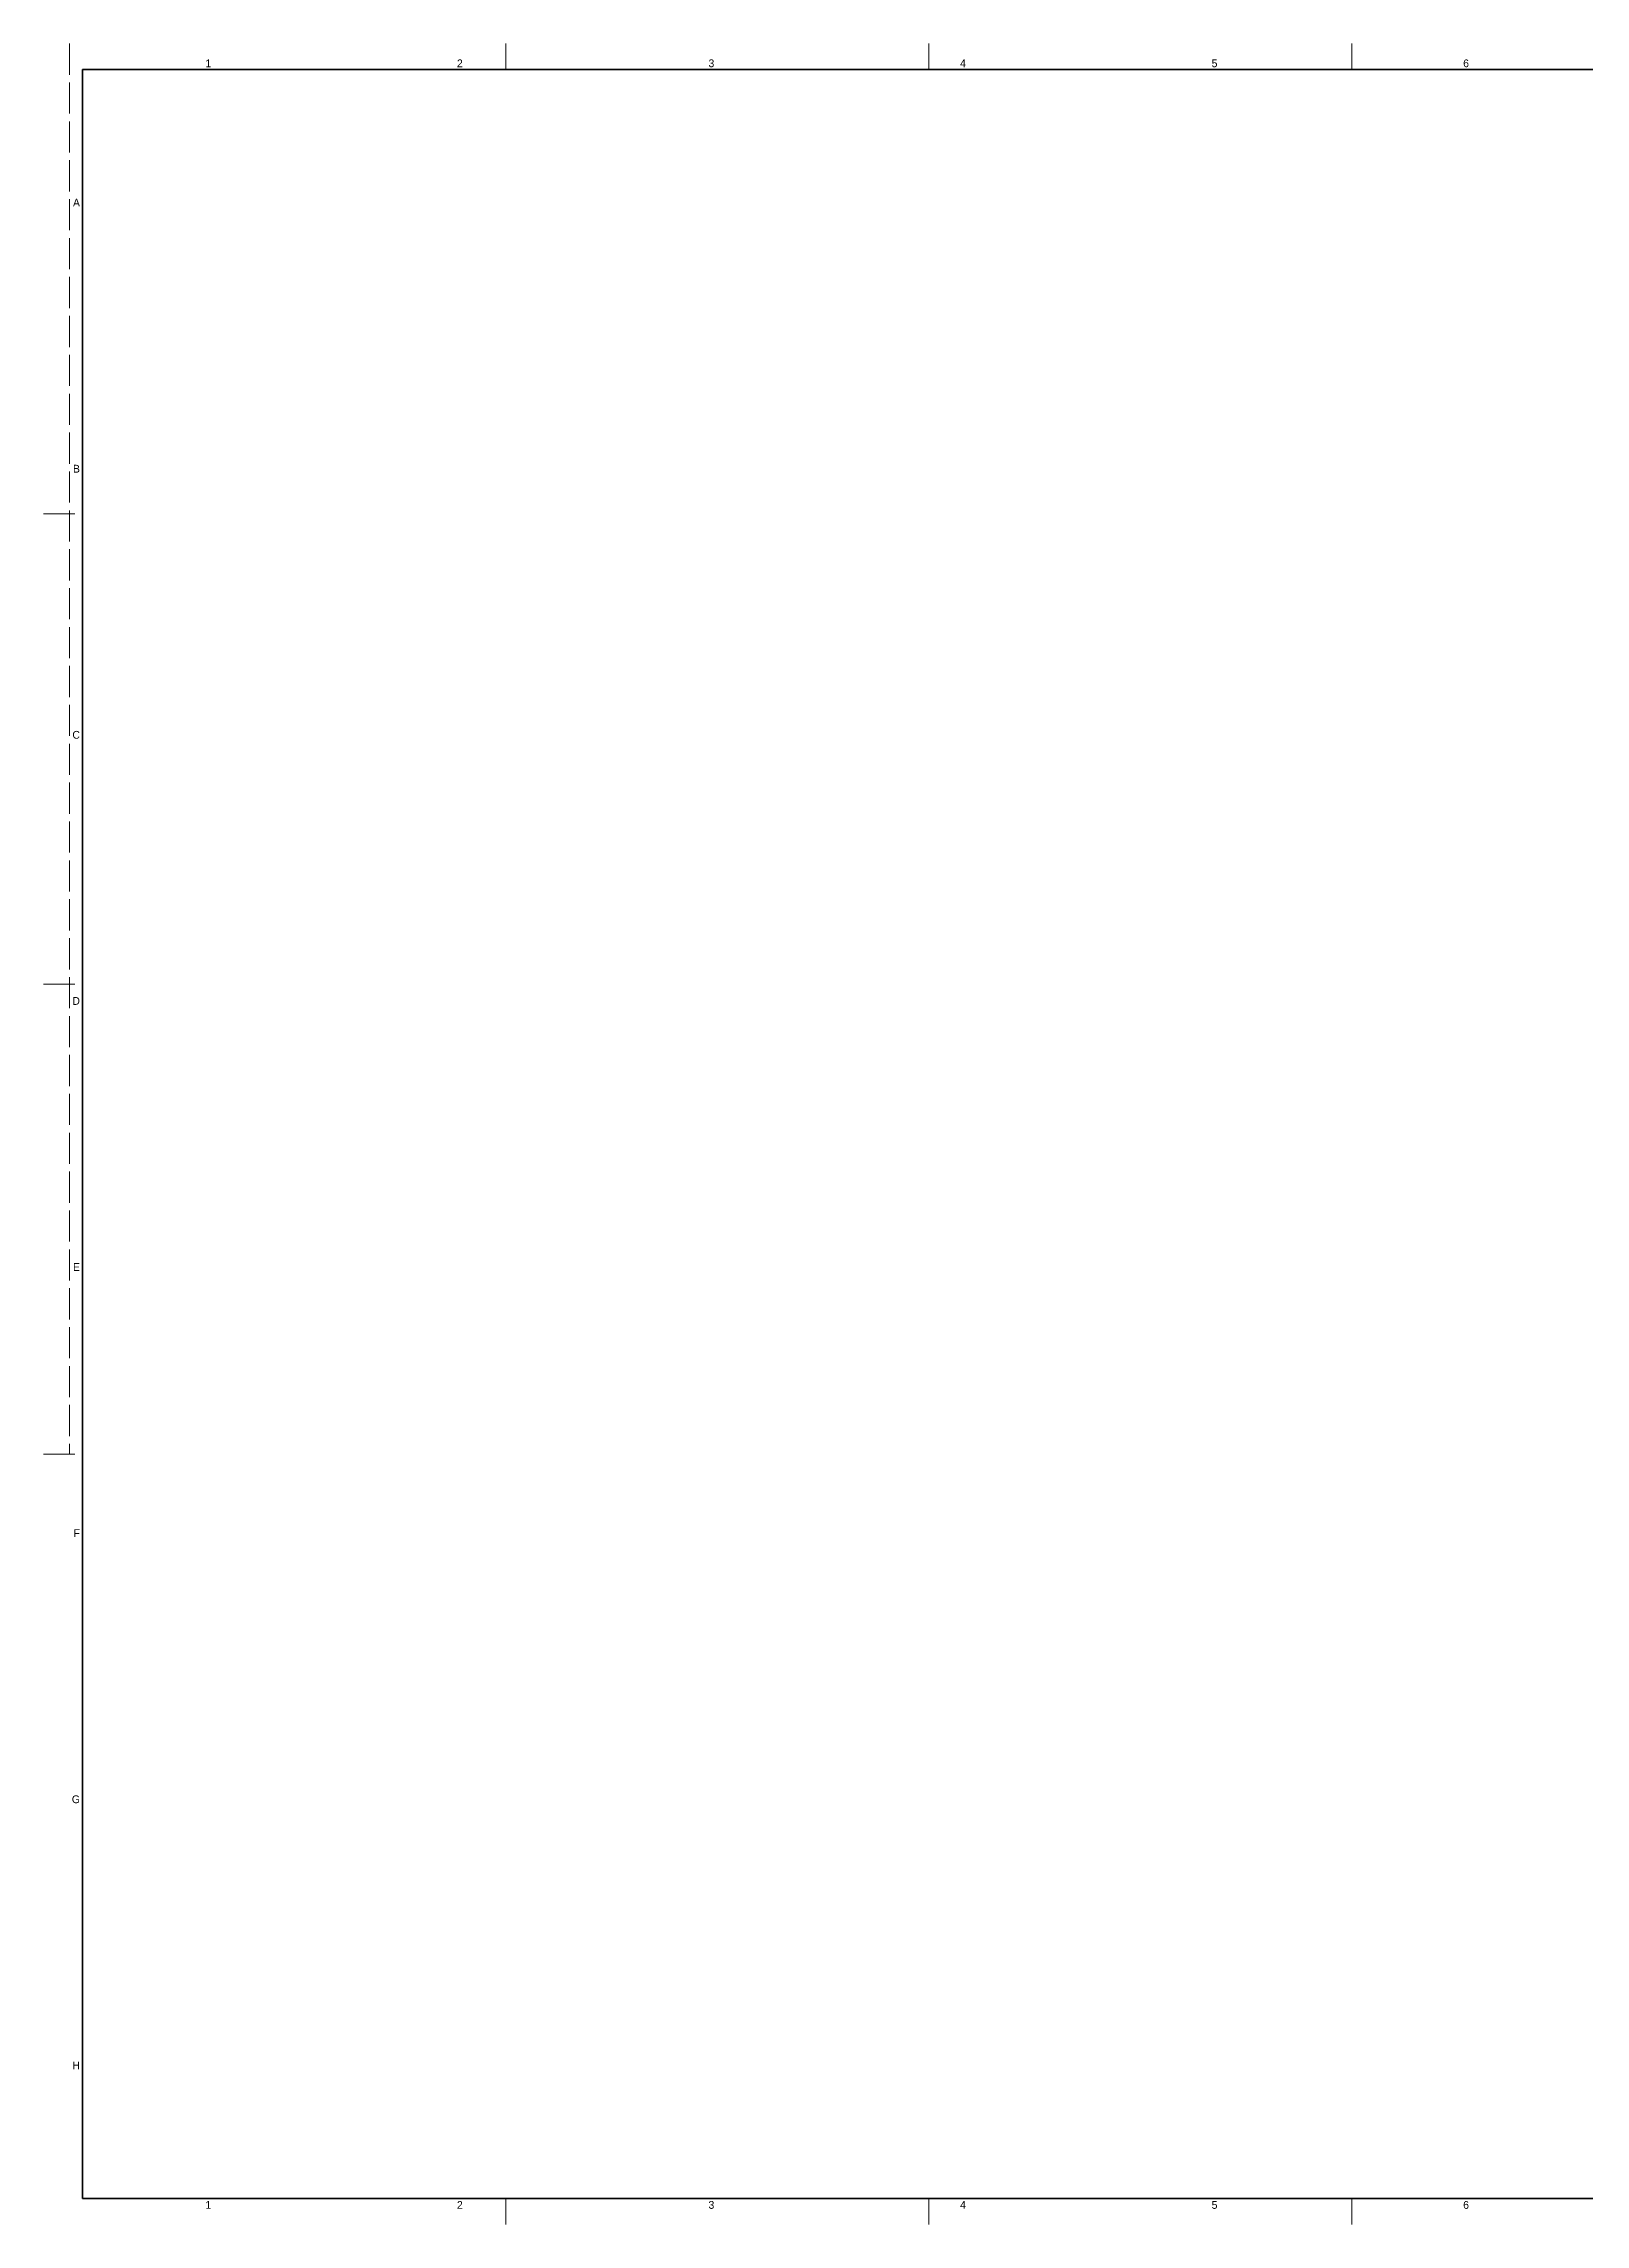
# Model space of a CAD drawing. Header units: millimetres. Extents: x 0 to 1189, y 0 to 841.
# Drawn here: x 0 to 594, y 0 to 841 of the extents above; entities that cross this region are included whole.
import ezdxf
from ezdxf.enums import TextEntityAlignment as Align

# ---------------------------------------------------------------- set-up
doc = ezdxf.new("R2010")
doc.units = ezdxf.units.MM
doc.linetypes.add('ACAD_ISO02W100', pattern=[15, 12, -3])
doc.layers.add('ramka tabliczka', color=178, linetype='Continuous', lineweight=35, true_color=0x000000)
doc.styles.add('textstyle3', font='')
doc.styles.get('textstyle3').set_extended_font_data('Fira Sans Compressed')

msp = doc.modelspace()

# ---------------------------------------------------------------- linework, layer by layer
at = {"layer": 'ramka tabliczka', "linetype": 'ACAD_ISO02W100', "lineweight": 18}
for p, q in [((504.5, 841), (504.5, 831)), ((10, 841), (10, 297)), ((178.17, 841), (178.17, 831)), ((341.33, 841), (341.33, 831)), ((0, 659.67), (15, 659.67)), ((0, 478.33), (15, 478.33)), ((0, 297), (15, 297)), ((178.17, 0), (178.17, 10)), ((341.33, 0), (341.33, 10)), ((504.5, 0), (504.5, 10))]:
    msp.add_line(p, q, dxfattribs=at)
at = {"layer": 'ramka tabliczka', "flags": 128}
msp.add_lwpolyline([(15, 10), (1179, 10), (1179, 831), (15, 831)], close=True, dxfattribs=at)

# ---------------------------------------------------------------- texts
at = {"layer": 'ramka tabliczka', "style": 'textstyle3'}
for s, p in [('1', (63.5, 831)), ('2', (160.5, 831)), ('3', (257.5, 831)), ('4', (354.5, 831)), ('5', (451.5, 831)), ('6', (548.5, 831))]:
    msp.add_text(s, height=3, dxfattribs=at).set_placement(p, align=Align.BOTTOM_CENTER)
for s, p in [('A', (14, 779.69)), ('B', (14, 677.06)), ('C', (14, 574.44)), ('D', (14, 471.81)), ('E', (14, 369.19)), ('F', (14, 266.56)), ('G', (14, 163.94)), ('H', (14, 61.31))]:
    msp.add_text(s, height=3, dxfattribs=at).set_placement(p, align=Align.MIDDLE_RIGHT)
for s, p in [('1', (63.5, 9)), ('2', (160.5, 9)), ('3', (257.5, 9)), ('4', (354.5, 9)), ('5', (451.5, 9)), ('6', (548.5, 9))]:
    msp.add_text(s, height=3, dxfattribs=at).set_placement(p, align=Align.TOP_CENTER)

doc.saveas('drawing.dxf')
